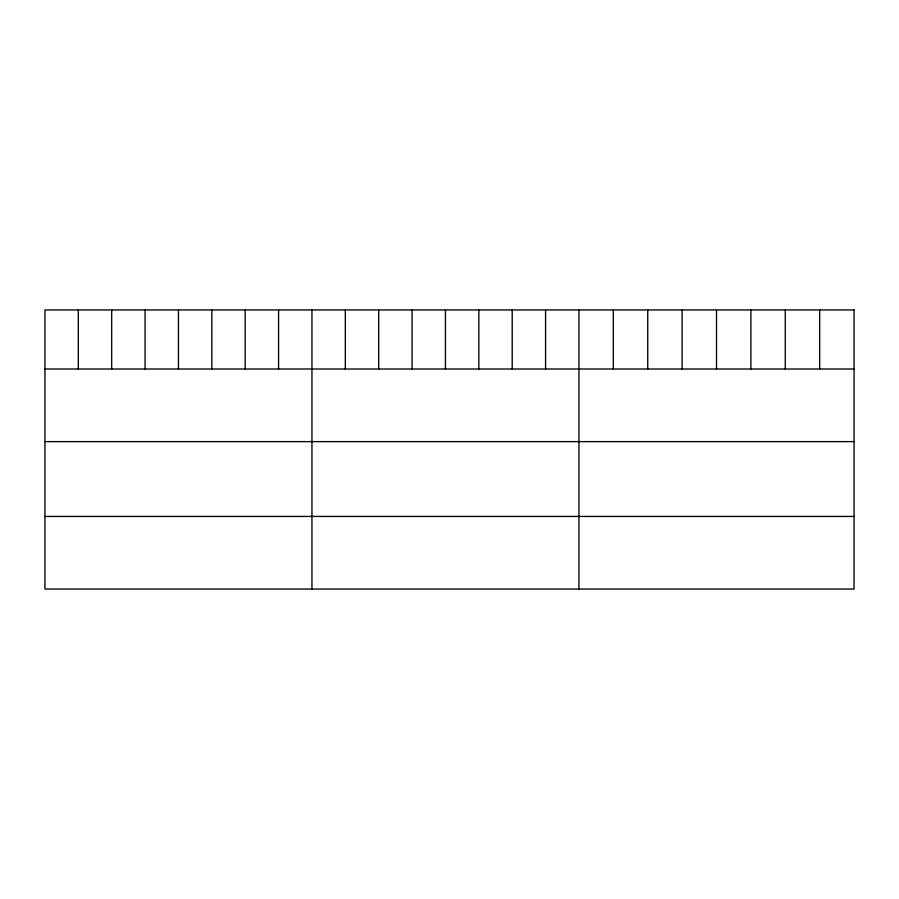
<?xml version="1.0" encoding="UTF-8"?>
<svg xmlns="http://www.w3.org/2000/svg" width="899" height="899" viewBox="0 0 899 899"><rect width="100%" height="100%" fill="white"/><g stroke="black" fill="none" stroke-linecap="round" stroke-linejoin="round"><path stroke-width="1.35" d="M44.95 369.006L854.05 369.006M44.95 441.623L854.05 441.623M44.95 516.431L854.05 516.431M819.663 309.964L819.663 369.006M785.276 309.964L785.276 369.006M750.89 309.964L750.89 369.006M716.503 309.964L716.503 369.006M682.116 309.964L682.116 369.006M647.73 309.964L647.73 369.006M613.343 309.964L613.343 369.006M578.956 309.964L578.956 589.036M545.581 309.964L545.581 369.006M512.205 309.964L512.205 369.006M478.83 309.964L478.83 369.006M445.454 309.964L445.454 369.006M412.079 309.964L412.079 369.006M378.704 309.964L378.704 369.006M345.328 309.964L345.328 369.006M311.953 309.964L311.953 589.036M278.578 309.964L278.578 369.006M245.202 309.964L245.202 369.006M211.827 309.964L211.827 369.006M178.452 309.964L178.452 369.006M145.076 309.964L145.076 369.006M111.701 309.964L111.701 369.006M78.325 309.964L78.325 369.006M854.05 309.964L44.95 309.964L44.95 589.036L854.05 589.036L854.05 309.964"/></g></svg>
